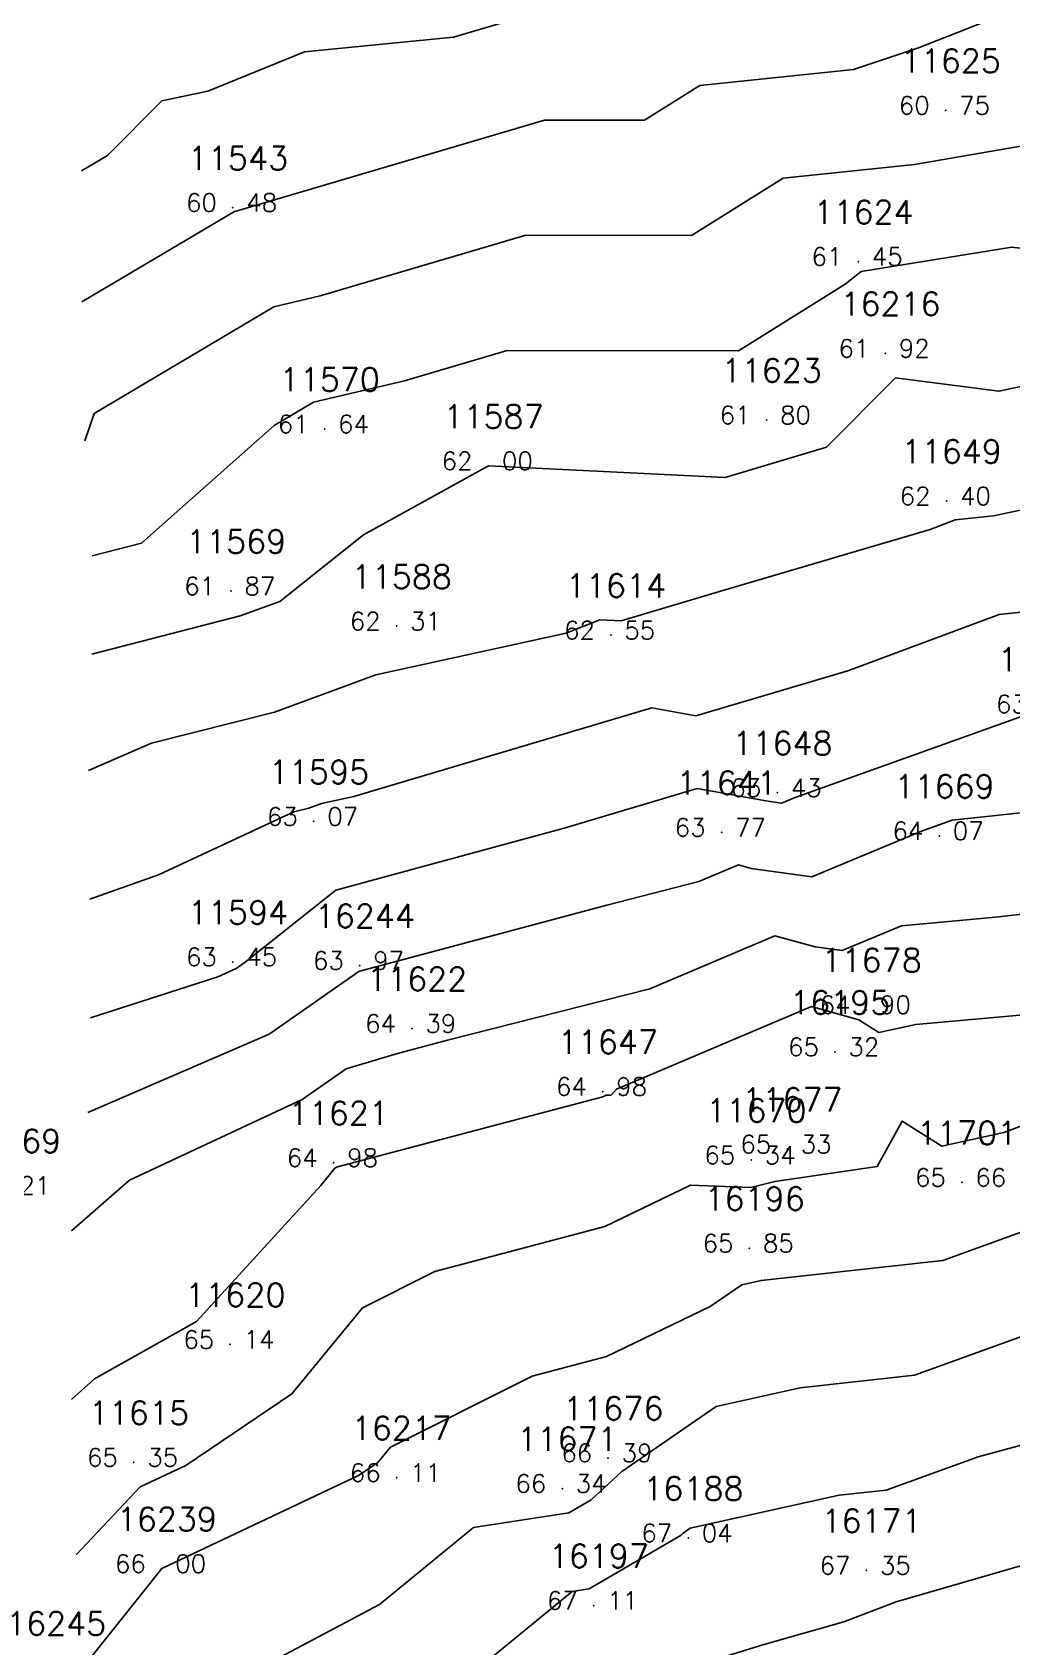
# Model space of a CAD drawing. Header units: millimetres. Extents: x 1412565 to 1412813, y 4931476 to 4931699.
# Drawn here: x 1412588.35 to 1412599.23, y 4931579.01 to 4931596.95 of the extents above; entities that cross this region are included whole.
import ezdxf
from ezdxf.enums import TextEntityAlignment as Align

# ---------------------------------------------------------------- set-up
doc = ezdxf.new("R2010")
doc.units = ezdxf.units.MM
for name, color, linetype in [('CIVIL', 50, 'Continuous'), ('CIVIL-DRAW', 80, 'Continuous'), ('CIVIL-NONAME', 130, 'Continuous'), ('CIVIL-TEXT', 240, 'Continuous'), ('CIVIL-Z', 50, 'Continuous'), ('Tcontours0', 7, 'Continuous'), ('Tcontours1', 7, 'Continuous'), ('Tcontours2', 7, 'Continuous')]:
    doc.layers.add(name, color=color, linetype=linetype)
doc.styles.add('CIVILCADMAIN', font='TXT.SHX')
doc.styles.get("Standard").update_dxf_attribs({"font": 'arial.ttf'})

# ---------------------------------------------------------------- blocks, each defined once
blk = doc.blocks.new('CIVIL-ZZ')
at = {"layer": 'CIVIL-DRAW'}
blk.add_point((0, 0), dxfattribs=at)
at = {"layer": 'CIVIL-NONAME'}
blk.add_attdef('NAME', text='', height=1.8, dxfattribs=at).set_placement((0, 2.1), align=Align.CENTER)
at = {"layer": 'CIVIL-TEXT', "flags": 8}
blk.add_attdef('TEXT', text='', height=2, dxfattribs=at).set_placement((0.2, -3.3), align=Align.CENTER)
at = {"layer": 'CIVIL-Z'}
blk.add_attdef('Z1', text='', height=1.6, dxfattribs=at).set_placement((-0.75, -0.225), align=Align.RIGHT)
blk.add_attdef('Z2', (0.75, -0.225), '', height=1.6, dxfattribs=at)

msp = doc.modelspace()

# ---------------------------------------------------------------- linework, layer by layer
at = {"layer": 'Tcontours0'}
for points, elevation in [([(1412588.9, 4931595.408), (1412589.186, 4931595.58), (1412589.791, 4931596.186), (1412590.304, 4931596.295), (1412591.378, 4931596.731), (1412593.032, 4931596.894), (1412594.252, 4931597.254)], 60), ([(1412588.786, 4931581.759), (1412589.044, 4931581.987), (1412590.175, 4931582.627), (1412591.556, 4931584.138), (1412591.712, 4931584.328), (1412591.743, 4931584.343), (1412594.691, 4931585.122), (1412594.727, 4931585.14), (1412594.782, 4931585.138), (1412594.842, 4931585.206), (1412597.01, 4931586.124), (1412597.537, 4931585.978), (1412597.759, 4931585.837), (1412598.169, 4931585.926), (1412599.78, 4931586.07), (1412600.831, 4931586.148), (1412602.437, 4931586.286), (1412603.042, 4931586.31), (1412604.766, 4931586.518), (1412605.953, 4931586.814), (1412607.199, 4931587.478), (1412608.083, 4931587.773), (1412610.495, 4931587.915)], 65)]:
    msp.add_lwpolyline(points, dxfattribs=dict(at, elevation=elevation))
at = {"layer": 'Tcontours1'}
for points, elevation in [([(1412588.935, 4931592.41), (1412589.04, 4931592.713), (1412591.037, 4931593.897), (1412591.552, 4931594.018), (1412593.836, 4931594.692), (1412595.675, 4931594.69), (1412596.696, 4931595.326), (1412598.154, 4931595.48), (1412599.506, 4931595.711), (1412600.226, 4931596.017), (1412600.671, 4931596.009), (1412602.57, 4931596.413), (1412603.348, 4931596.768), (1412603.657, 4931597.175), (1412603.777, 4931597.238), (1412606.018, 4931597.561), (1412606.455, 4931597.544), (1412606.755, 4931597.661), (1412607.559, 4931598.209), (1412608.568, 4931598.465), (1412610.119, 4931598.223)], 61), ([(1412589.014, 4931590.04), (1412590.66, 4931590.463), (1412591.104, 4931590.625), (1412592.03, 4931591.363), (1412593.42, 4931592.13), (1412596.049, 4931592.003), (1412597.177, 4931592.34), (1412597.943, 4931593.107), (1412599.092, 4931592.96), (1412600.412, 4931593.238), (1412601.753, 4931593.548), (1412602.687, 4931593.939), (1412604.254, 4931594.17), (1412604.507, 4931594.258), (1412604.914, 4931594.342), (1412607.4, 4931595.06), (1412609.126, 4931595.194), (1412610.138, 4931594.971)], 62), ([(1412588.991, 4931587.319), (1412589.754, 4931587.586), (1412591.258, 4931588.287), (1412591.426, 4931588.329), (1412591.565, 4931588.38), (1412591.924, 4931588.459), (1412595.234, 4931589.442), (1412595.726, 4931589.355), (1412597.415, 4931589.853), (1412599.094, 4931590.48), (1412600.263, 4931590.606), (1412600.861, 4931590.748), (1412602.723, 4931591.493), (1412602.925, 4931591.577), (1412602.969, 4931591.584), (1412605.262, 4931591.606), (1412605.558, 4931591.74), (1412607.042, 4931592.288), (1412608.298, 4931592.206), (1412610.394, 4931592.537)], 63), ([(1412588.968, 4931584.947), (1412590.983, 4931585.818), (1412591.981, 4931586.515), (1412592.031, 4931586.53), (1412594.734, 4931587.251), (1412595.759, 4931587.513), (1412596.197, 4931587.698), (1412596.338, 4931587.659), (1412597.014, 4931587.566), (1412598.233, 4931588.072), (1412598.571, 4931588.193), (1412599.647, 4931588.31), (1412601.341, 4931588.281), (1412602.235, 4931588.356), (1412603.999, 4931589.16), (1412604.407, 4931589.294), (1412606.572, 4931589.449), (1412608.445, 4931590), (1412609.552, 4931589.868), (1412609.938, 4931589.821), (1412610.656, 4931589.766)], 64), ([(1412588.813, 4931578.656), (1412589.79, 4931579.88), (1412591.977, 4931580.915), (1412592.19, 4931581.058), (1412592.332, 4931581.231), (1412593.906, 4931582.017), (1412594.733, 4931582.236), (1412595.884, 4931582.793), (1412596.234, 4931583.034), (1412596.45, 4931583.082), (1412598.467, 4931583.303), (1412599.626, 4931583.721), (1412600.433, 4931584.024), (1412601.335, 4931584.101), (1412602.917, 4931584.164), (1412606.113, 4931584.55), (1412606.615, 4931584.595), (1412607.078, 4931584.555), (1412607.888, 4931584.751), (1412609.656, 4931585.301), (1412610.861, 4931585.366)], 66), ([(1412591.968, 4931577.673), (1412594.349, 4931579.626), (1412594.54, 4931579.656), (1412595.56, 4931580.251), (1412595.585, 4931580.275), (1412595.663, 4931580.328), (1412597.317, 4931580.695), (1412597.84, 4931580.753), (1412598.862, 4931581.122), (1412601.087, 4931581.727), (1412602.491, 4931581.911), (1412602.998, 4931581.96), (1412603.702, 4931582.082), (1412605.239, 4931582.219), (1412606.31, 4931582.126), (1412607.494, 4931582.041), (1412607.92, 4931581.935), (1412609.317, 4931582.084), (1412611.41, 4931582.52)], 67)]:
    msp.add_lwpolyline(points, dxfattribs=dict(at, elevation=elevation))
at = {"layer": 'Tcontours2'}
for points, elevation in [([(1412588.903, 4931593.953), (1412590.598, 4931594.958), (1412590.617, 4931594.962), (1412594.044, 4931595.973), (1412595.153, 4931595.972), (1412595.769, 4931596.356), (1412597.475, 4931596.535), (1412598.198, 4931596.773), (1412598.963, 4931597.074), (1412600.109, 4931597.561), (1412601.725, 4931597.531), (1412602.581, 4931597.713), (1412602.932, 4931597.874), (1412603.071, 4931598.057), (1412603.661, 4931598.365), (1412604.749, 4931598.866), (1412604.995, 4931598.856), (1412605.314, 4931598.981), (1412606.523, 4931599.112), (1412607.016, 4931599.333), (1412607.71, 4931599.566), (1412608.62, 4931599.798), (1412611.581, 4931599.336)], 60.5), ([(1412589.018, 4931591.132), (1412589.567, 4931591.271), (1412591.04, 4931592.578), (1412591.477, 4931592.837), (1412592.486, 4931593.074), (1412593.628, 4931593.411), (1412596.197, 4931593.409), (1412597.384, 4931594.149), (1412597.562, 4931594.291), (1412599.234, 4931594.559), (1412599.819, 4931594.485), (1412600.324, 4931594.591), (1412602.514, 4931595.097), (1412602.567, 4931595.119), (1412602.656, 4931595.132), (1412603.879, 4931595.558), (1412605.853, 4931595.965), (1412607.002, 4931596.297), (1412608.317, 4931597.037), (1412608.424, 4931597.11), (1412608.515, 4931597.133), (1412608.656, 4931597.111), (1412610.951, 4931596.475)], 61.5), ([(1412588.978, 4931588.747), (1412589.675, 4931589.049), (1412591.043, 4931589.396), (1412592.17, 4931589.808), (1412594.284, 4931590.271), (1412594.656, 4931590.421), (1412594.895, 4931590.409), (1412596.023, 4931590.747), (1412598.327, 4931591.425), (1412598.607, 4931591.53), (1412599.033, 4931591.576), (1412600.499, 4931591.885), (1412600.992, 4931591.999), (1412602.806, 4931592.758), (1412603.947, 4931592.926), (1412604.922, 4931592.936), (1412605.936, 4931593.394), (1412606.843, 4931593.667), (1412608.123, 4931593.541), (1412609.205, 4931593.47), (1412609.782, 4931593.561), (1412610.393, 4931593.709)], 62.5), ([(1412589, 4931585.999), (1412590.414, 4931586.453), (1412590.617, 4931586.547), (1412590.716, 4931586.616), (1412591.724, 4931587.416), (1412594.263, 4931588.106), (1412595.738, 4931588.545), (1412596.502, 4931588.409), (1412596.677, 4931588.385), (1412596.827, 4931588.448), (1412599.58, 4931589.43), (1412601.603, 4931589.909), (1412602.113, 4931590.112), (1412603.639, 4931590.455), (1412604.75, 4931590.456), (1412606.865, 4931590.862), (1412607.406, 4931590.901), (1412607.744, 4931591), (1412608.135, 4931590.954), (1412610.493, 4931591.293)], 63.5), ([(1412588.788, 4931583.632), (1412589.431, 4931584.197), (1412591.349, 4931585.09), (1412591.838, 4931585.431), (1412592.408, 4931585.602), (1412592.965, 4931585.749), (1412595.214, 4931586.322), (1412596.603, 4931586.911), (1412597.05, 4931586.787), (1412597.351, 4931586.746), (1412598.01, 4931587.02), (1412599.054, 4931587.118), (1412599.713, 4931587.19)], 64.5), ([(1412588.838, 4931580.033), (1412589.552, 4931580.788), (1412590.056, 4931581.026), (1412591.237, 4931581.821), (1412592.022, 4931582.779), (1412592.825, 4931583.18), (1412594.712, 4931583.679), (1412595.664, 4931584.14), (1412596.334, 4931584.113), (1412596.603, 4931584.18), (1412597.739, 4931584.349), (1412598.016, 4931584.852), (1412598.457, 4931584.574), (1412599.147, 4931584.724), (1412599.959, 4931585.028), (1412601.886, 4931585.193), (1412602.979, 4931585.237), (1412606.094, 4931585.613), (1412606.539, 4931585.724), (1412607.347, 4931586.155), (1412608.611, 4931586.547), (1412610.804, 4931586.666)], 65.5), ([(1412590.429, 4931578.539), (1412592.211, 4931579.48), (1412593.254, 4931580.336), (1412594.313, 4931580.5), (1412594.56, 4931580.644), (1412594.901, 4931580.959), (1412595.949, 4931581.681), (1412596.883, 4931581.889), (1412598.153, 4931582.028), (1412600.637, 4931582.924), (1412600.875, 4931582.989), (1412601.137, 4931583.023), (1412602.854, 4931583.091), (1412604.17, 4931583.25), (1412605.927, 4931583.407), (1412607.547, 4931583.266), (1412610.381, 4931583.955)], 66.5), ([(1412595.104, 4931578.613), (1412596.47, 4931579.035), (1412597.37, 4931579.289), (1412597.95, 4931579.512), (1412600.395, 4931580.22), (1412601.299, 4931580.466), (1412601.426, 4931580.483), (1412603.623, 4931580.694), (1412604.437, 4931580.834), (1412605.271, 4931581.003), (1412606.83, 4931580.892), (1412608.18, 4931580.555), (1412610.857, 4931580.84)], 67.5)]:
    msp.add_lwpolyline(points, dxfattribs=dict(at, elevation=elevation))

# ---------------------------------------------------------------- block references
at = {"layer": 'CIVIL'}
ref = msp.add_blockref('CIVIL-ZZ', (1412598.5, 4931596.08, 60.75), dxfattribs=dict(at, xscale=0.2, yscale=0.2))
ref.add_attrib('Z2', '75', (1412598.65, 4931596.035), dxfattribs={"layer": 'CIVIL-Z', "height": 0.2, "style": 'CIVILCADMAIN'})
ref.add_attrib('Z1', '60', (1412597.98, 4931596.035), dxfattribs={"layer": 'CIVIL-Z', "height": 0.2, "style": 'CIVILCADMAIN'})
ref.add_attrib('NAME', '11625', (1412598, 4931596.5), dxfattribs={"layer": 'CIVIL-NONAME', "height": 0.26, "style": 'CIVILCADMAIN'})
ref = msp.add_blockref('CIVIL-ZZ', (1412590.58, 4931595, 60.48), dxfattribs=dict(at, xscale=0.2, yscale=0.2))
ref.add_attrib('Z2', '48', (1412590.73, 4931594.955), dxfattribs={"layer": 'CIVIL-Z', "height": 0.2, "style": 'CIVILCADMAIN'})
ref.add_attrib('Z1', '60', (1412590.06, 4931594.955), dxfattribs={"layer": 'CIVIL-Z', "height": 0.2, "style": 'CIVILCADMAIN'})
ref.add_attrib('NAME', '11543', (1412590.08, 4931595.42), dxfattribs={"layer": 'CIVIL-NONAME', "height": 0.26, "style": 'CIVILCADMAIN'})
ref = msp.add_blockref('CIVIL-ZZ', (1412597.53, 4931594.4, 61.45), dxfattribs=dict(at, xscale=0.2, yscale=0.2))
ref.add_attrib('Z2', '45', (1412597.68, 4931594.355), dxfattribs={"layer": 'CIVIL-Z', "height": 0.2, "style": 'CIVILCADMAIN'})
ref.add_attrib('Z1', '61', (1412597.01, 4931594.355), dxfattribs={"layer": 'CIVIL-Z', "height": 0.2, "style": 'CIVILCADMAIN'})
ref.add_attrib('NAME', '11624', (1412597.03, 4931594.82), dxfattribs={"layer": 'CIVIL-NONAME', "height": 0.26, "style": 'CIVILCADMAIN'})
ref = msp.add_blockref('CIVIL-ZZ', (1412597.83, 4931593.38, 61.92), dxfattribs=dict(at, xscale=0.2, yscale=0.2))
ref.add_attrib('Z2', '92', (1412597.98, 4931593.335), dxfattribs={"layer": 'CIVIL-Z', "height": 0.2, "style": 'CIVILCADMAIN'})
ref.add_attrib('Z1', '61', (1412597.31, 4931593.335), dxfattribs={"layer": 'CIVIL-Z', "height": 0.2, "style": 'CIVILCADMAIN'})
ref.add_attrib('NAME', '16216', (1412597.33, 4931593.8), dxfattribs={"layer": 'CIVIL-NONAME', "height": 0.26, "style": 'CIVILCADMAIN'})
ref = msp.add_blockref('CIVIL-ZZ', (1412596.51, 4931592.64, 61.8), dxfattribs=dict(at, xscale=0.2, yscale=0.2))
ref.add_attrib('Z2', '80', (1412596.66, 4931592.595), dxfattribs={"layer": 'CIVIL-Z', "height": 0.2, "style": 'CIVILCADMAIN'})
ref.add_attrib('Z1', '61', (1412595.99, 4931592.595), dxfattribs={"layer": 'CIVIL-Z', "height": 0.2, "style": 'CIVILCADMAIN'})
ref.add_attrib('NAME', '11623', (1412596.01, 4931593.06), dxfattribs={"layer": 'CIVIL-NONAME', "height": 0.26, "style": 'CIVILCADMAIN'})
ref = msp.add_blockref('CIVIL-ZZ', (1412591.6, 4931592.54, 61.64), dxfattribs=dict(at, xscale=0.2, yscale=0.2))
ref.add_attrib('Z2', '64', (1412591.75, 4931592.495), dxfattribs={"layer": 'CIVIL-Z', "height": 0.2, "style": 'CIVILCADMAIN'})
ref.add_attrib('Z1', '61', (1412591.08, 4931592.495), dxfattribs={"layer": 'CIVIL-Z', "height": 0.2, "style": 'CIVILCADMAIN'})
ref.add_attrib('NAME', '11570', (1412591.1, 4931592.96), dxfattribs={"layer": 'CIVIL-NONAME', "height": 0.26, "style": 'CIVILCADMAIN'})
ref = msp.add_blockref('CIVIL-ZZ', (1412593.42, 4931592.13, 62), dxfattribs=dict(at, xscale=0.2, yscale=0.2))
ref.add_attrib('Z2', '00', (1412593.57, 4931592.085), dxfattribs={"layer": 'CIVIL-Z', "height": 0.2, "style": 'CIVILCADMAIN'})
ref.add_attrib('Z1', '62', (1412592.9, 4931592.085), dxfattribs={"layer": 'CIVIL-Z', "height": 0.2, "style": 'CIVILCADMAIN'})
ref.add_attrib('NAME', '11587', (1412592.92, 4931592.55), dxfattribs={"layer": 'CIVIL-NONAME', "height": 0.26, "style": 'CIVILCADMAIN'})
ref = msp.add_blockref('CIVIL-ZZ', (1412598.51, 4931591.74, 62.4), dxfattribs=dict(at, xscale=0.2, yscale=0.2))
ref.add_attrib('Z2', '40', (1412598.66, 4931591.695), dxfattribs={"layer": 'CIVIL-Z', "height": 0.2, "style": 'CIVILCADMAIN'})
ref.add_attrib('Z1', '62', (1412597.99, 4931591.695), dxfattribs={"layer": 'CIVIL-Z', "height": 0.2, "style": 'CIVILCADMAIN'})
ref.add_attrib('NAME', '11649', (1412598.01, 4931592.16), dxfattribs={"layer": 'CIVIL-NONAME', "height": 0.26, "style": 'CIVILCADMAIN'})
ref = msp.add_blockref('CIVIL-ZZ', (1412590.56, 4931590.74, 61.87), dxfattribs=dict(at, xscale=0.2, yscale=0.2))
ref.add_attrib('Z2', '87', (1412590.71, 4931590.695), dxfattribs={"layer": 'CIVIL-Z', "height": 0.2, "style": 'CIVILCADMAIN'})
ref.add_attrib('Z1', '61', (1412590.04, 4931590.695), dxfattribs={"layer": 'CIVIL-Z', "height": 0.2, "style": 'CIVILCADMAIN'})
ref.add_attrib('NAME', '11569', (1412590.06, 4931591.16), dxfattribs={"layer": 'CIVIL-NONAME', "height": 0.26, "style": 'CIVILCADMAIN'})
ref = msp.add_blockref('CIVIL-ZZ', (1412592.4, 4931590.35, 62.31), dxfattribs=dict(at, xscale=0.2, yscale=0.2))
ref.add_attrib('Z2', '31', (1412592.55, 4931590.305), dxfattribs={"layer": 'CIVIL-Z', "height": 0.2, "style": 'CIVILCADMAIN'})
ref.add_attrib('Z1', '62', (1412591.88, 4931590.305), dxfattribs={"layer": 'CIVIL-Z', "height": 0.2, "style": 'CIVILCADMAIN'})
ref.add_attrib('NAME', '11588', (1412591.9, 4931590.77), dxfattribs={"layer": 'CIVIL-NONAME', "height": 0.26, "style": 'CIVILCADMAIN'})
ref = msp.add_blockref('CIVIL-ZZ', (1412594.78, 4931590.25, 62.55), dxfattribs=dict(at, xscale=0.2, yscale=0.2))
ref.add_attrib('Z2', '55', (1412594.93, 4931590.205), dxfattribs={"layer": 'CIVIL-Z', "height": 0.2, "style": 'CIVILCADMAIN'})
ref.add_attrib('Z1', '62', (1412594.26, 4931590.205), dxfattribs={"layer": 'CIVIL-Z', "height": 0.2, "style": 'CIVILCADMAIN'})
ref.add_attrib('NAME', '11614', (1412594.28, 4931590.67), dxfattribs={"layer": 'CIVIL-NONAME', "height": 0.26, "style": 'CIVILCADMAIN'})
ref = msp.add_blockref('CIVIL-ZZ', (1412599.58, 4931589.43, 63.5), dxfattribs=dict(at, xscale=0.2, yscale=0.2))
ref.add_attrib('Z2', '50', (1412599.73, 4931589.385), dxfattribs={"layer": 'CIVIL-Z', "height": 0.2, "style": 'CIVILCADMAIN'})
ref.add_attrib('Z1', '63', (1412599.06, 4931589.385), dxfattribs={"layer": 'CIVIL-Z', "height": 0.2, "style": 'CIVILCADMAIN'})
ref.add_attrib('NAME', '11679', (1412599.08, 4931589.85), dxfattribs={"layer": 'CIVIL-NONAME', "height": 0.26, "style": 'CIVILCADMAIN'})
ref = msp.add_blockref('CIVIL-ZZ', (1412596.63, 4931588.5, 63.43), dxfattribs=dict(at, xscale=0.2, yscale=0.2))
ref.add_attrib('Z2', '43', (1412596.78, 4931588.455), dxfattribs={"layer": 'CIVIL-Z', "height": 0.2, "style": 'CIVILCADMAIN'})
ref.add_attrib('Z1', '63', (1412596.11, 4931588.455), dxfattribs={"layer": 'CIVIL-Z', "height": 0.2, "style": 'CIVILCADMAIN'})
ref.add_attrib('NAME', '11648', (1412596.13, 4931588.92), dxfattribs={"layer": 'CIVIL-NONAME', "height": 0.26, "style": 'CIVILCADMAIN'})
ref = msp.add_blockref('CIVIL-ZZ', (1412591.48, 4931588.18, 63.07), dxfattribs=dict(at, xscale=0.2, yscale=0.2))
ref.add_attrib('Z2', '07', (1412591.63, 4931588.135), dxfattribs={"layer": 'CIVIL-Z', "height": 0.2, "style": 'CIVILCADMAIN'})
ref.add_attrib('Z1', '63', (1412590.96, 4931588.135), dxfattribs={"layer": 'CIVIL-Z', "height": 0.2, "style": 'CIVILCADMAIN'})
ref.add_attrib('NAME', '11595', (1412590.98, 4931588.6), dxfattribs={"layer": 'CIVIL-NONAME', "height": 0.26, "style": 'CIVILCADMAIN'})
ref = msp.add_blockref('CIVIL-ZZ', (1412596.01, 4931588.06, 63.77), dxfattribs=dict(at, xscale=0.2, yscale=0.2))
ref.add_attrib('Z2', '77', (1412596.16, 4931588.015), dxfattribs={"layer": 'CIVIL-Z', "height": 0.2, "style": 'CIVILCADMAIN'})
ref.add_attrib('Z1', '63', (1412595.49, 4931588.015), dxfattribs={"layer": 'CIVIL-Z', "height": 0.2, "style": 'CIVILCADMAIN'})
ref.add_attrib('NAME', '11641', (1412595.51, 4931588.48), dxfattribs={"layer": 'CIVIL-NONAME', "height": 0.26, "style": 'CIVILCADMAIN'})
ref = msp.add_blockref('CIVIL-ZZ', (1412598.43, 4931588.02, 64.07), dxfattribs=dict(at, xscale=0.2, yscale=0.2))
ref.add_attrib('Z2', '07', (1412598.58, 4931587.975), dxfattribs={"layer": 'CIVIL-Z', "height": 0.2, "style": 'CIVILCADMAIN'})
ref.add_attrib('Z1', '64', (1412597.91, 4931587.975), dxfattribs={"layer": 'CIVIL-Z', "height": 0.2, "style": 'CIVILCADMAIN'})
ref.add_attrib('NAME', '11669', (1412597.93, 4931588.44), dxfattribs={"layer": 'CIVIL-NONAME', "height": 0.26, "style": 'CIVILCADMAIN'})
ref = msp.add_blockref('CIVIL-ZZ', (1412590.58, 4931586.62, 63.45), dxfattribs=dict(at, xscale=0.2, yscale=0.2))
ref.add_attrib('Z2', '45', (1412590.73, 4931586.575), dxfattribs={"layer": 'CIVIL-Z', "height": 0.2, "style": 'CIVILCADMAIN'})
ref.add_attrib('Z1', '63', (1412590.06, 4931586.575), dxfattribs={"layer": 'CIVIL-Z', "height": 0.2, "style": 'CIVILCADMAIN'})
ref.add_attrib('NAME', '11594', (1412590.08, 4931587.04), dxfattribs={"layer": 'CIVIL-NONAME', "height": 0.26, "style": 'CIVILCADMAIN'})
ref = msp.add_blockref('CIVIL-ZZ', (1412591.99, 4931586.58, 63.97), dxfattribs=dict(at, xscale=0.2, yscale=0.2))
ref.add_attrib('Z2', '97', (1412592.14, 4931586.535), dxfattribs={"layer": 'CIVIL-Z', "height": 0.2, "style": 'CIVILCADMAIN'})
ref.add_attrib('Z1', '63', (1412591.47, 4931586.535), dxfattribs={"layer": 'CIVIL-Z', "height": 0.2, "style": 'CIVILCADMAIN'})
ref.add_attrib('NAME', '16244', (1412591.49, 4931587), dxfattribs={"layer": 'CIVIL-NONAME', "height": 0.26, "style": 'CIVILCADMAIN'})
ref = msp.add_blockref('CIVIL-ZZ', (1412597.62, 4931586.09, 64.9), dxfattribs=dict(at, xscale=0.2, yscale=0.2))
ref.add_attrib('Z2', '90', (1412597.77, 4931586.045), dxfattribs={"layer": 'CIVIL-Z', "height": 0.2, "style": 'CIVILCADMAIN'})
ref.add_attrib('Z1', '64', (1412597.1, 4931586.045), dxfattribs={"layer": 'CIVIL-Z', "height": 0.2, "style": 'CIVILCADMAIN'})
ref.add_attrib('NAME', '11678', (1412597.12, 4931586.51), dxfattribs={"layer": 'CIVIL-NONAME', "height": 0.26, "style": 'CIVILCADMAIN'})
ref = msp.add_blockref('CIVIL-ZZ', (1412592.57, 4931585.88, 64.39), dxfattribs=dict(at, xscale=0.2, yscale=0.2))
ref.add_attrib('Z2', '39', (1412592.72, 4931585.835), dxfattribs={"layer": 'CIVIL-Z', "height": 0.2, "style": 'CIVILCADMAIN'})
ref.add_attrib('Z1', '64', (1412592.05, 4931585.835), dxfattribs={"layer": 'CIVIL-Z', "height": 0.2, "style": 'CIVILCADMAIN'})
ref.add_attrib('NAME', '11622', (1412592.07, 4931586.3), dxfattribs={"layer": 'CIVIL-NONAME', "height": 0.26, "style": 'CIVILCADMAIN'})
ref = msp.add_blockref('CIVIL-ZZ', (1412597.27, 4931585.62, 65.32), dxfattribs=dict(at, xscale=0.2, yscale=0.2))
ref.add_attrib('Z2', '32', (1412597.42, 4931585.575), dxfattribs={"layer": 'CIVIL-Z', "height": 0.2, "style": 'CIVILCADMAIN'})
ref.add_attrib('Z1', '65', (1412596.75, 4931585.575), dxfattribs={"layer": 'CIVIL-Z', "height": 0.2, "style": 'CIVILCADMAIN'})
ref.add_attrib('NAME', '16195', (1412596.77, 4931586.04), dxfattribs={"layer": 'CIVIL-NONAME', "height": 0.26, "style": 'CIVILCADMAIN'})
ref = msp.add_blockref('CIVIL-ZZ', (1412594.69, 4931585.18, 64.98), dxfattribs=dict(at, xscale=0.2, yscale=0.2))
ref.add_attrib('Z2', '98', (1412594.84, 4931585.135), dxfattribs={"layer": 'CIVIL-Z', "height": 0.2, "style": 'CIVILCADMAIN'})
ref.add_attrib('Z1', '64', (1412594.17, 4931585.135), dxfattribs={"layer": 'CIVIL-Z', "height": 0.2, "style": 'CIVILCADMAIN'})
ref.add_attrib('NAME', '11647', (1412594.19, 4931585.6), dxfattribs={"layer": 'CIVIL-NONAME', "height": 0.26, "style": 'CIVILCADMAIN'})
ref = msp.add_blockref('CIVIL-ZZ', (1412596.74, 4931584.54, 65.33), dxfattribs=dict(at, xscale=0.2, yscale=0.2))
ref.add_attrib('Z2', '33', (1412596.89, 4931584.495), dxfattribs={"layer": 'CIVIL-Z', "height": 0.2, "style": 'CIVILCADMAIN'})
ref.add_attrib('Z1', '65', (1412596.22, 4931584.495), dxfattribs={"layer": 'CIVIL-Z', "height": 0.2, "style": 'CIVILCADMAIN'})
ref.add_attrib('NAME', '11677', (1412596.24, 4931584.96), dxfattribs={"layer": 'CIVIL-NONAME', "height": 0.26, "style": 'CIVILCADMAIN'})
ref = msp.add_blockref('CIVIL-ZZ', (1412591.7, 4931584.39, 64.98), dxfattribs=dict(at, xscale=0.2, yscale=0.2))
ref.add_attrib('Z2', '98', (1412591.85, 4931584.345), dxfattribs={"layer": 'CIVIL-Z', "height": 0.2, "style": 'CIVILCADMAIN'})
ref.add_attrib('Z1', '64', (1412591.18, 4931584.345), dxfattribs={"layer": 'CIVIL-Z', "height": 0.2, "style": 'CIVILCADMAIN'})
ref.add_attrib('NAME', '11621', (1412591.2, 4931584.81), dxfattribs={"layer": 'CIVIL-NONAME', "height": 0.26, "style": 'CIVILCADMAIN'})
ref = msp.add_blockref('CIVIL-ZZ', (1412596.34, 4931584.42, 65.34), dxfattribs=dict(at, xscale=0.2, yscale=0.2))
ref.add_attrib('Z2', '34', (1412596.49, 4931584.375), dxfattribs={"layer": 'CIVIL-Z', "height": 0.2, "style": 'CIVILCADMAIN'})
ref.add_attrib('Z1', '65', (1412595.82, 4931584.375), dxfattribs={"layer": 'CIVIL-Z', "height": 0.2, "style": 'CIVILCADMAIN'})
ref.add_attrib('NAME', '11670', (1412595.84, 4931584.84), dxfattribs={"layer": 'CIVIL-NONAME', "height": 0.26, "style": 'CIVILCADMAIN'})
ref = msp.add_blockref('CIVIL-ZZ', (1412598.68, 4931584.17, 65.66), dxfattribs=dict(at, xscale=0.2, yscale=0.2))
ref.add_attrib('Z2', '66', (1412598.83, 4931584.125), dxfattribs={"layer": 'CIVIL-Z', "height": 0.2, "style": 'CIVILCADMAIN'})
ref.add_attrib('Z1', '65', (1412598.16, 4931584.125), dxfattribs={"layer": 'CIVIL-Z', "height": 0.2, "style": 'CIVILCADMAIN'})
ref.add_attrib('NAME', '11701', (1412598.18, 4931584.59), dxfattribs={"layer": 'CIVIL-NONAME', "height": 0.26, "style": 'CIVILCADMAIN'})
ref = msp.add_blockref('CIVIL-ZZ', (1412588.06, 4931584.08, 64.21), dxfattribs=dict(at, xscale=0.2, yscale=0.2))
ref.add_attrib('Z2', '21', (1412588.21, 4931584.035), dxfattribs={"layer": 'CIVIL-Z', "height": 0.2, "style": 'CIVILCADMAIN'})
ref.add_attrib('Z1', '64', (1412587.54, 4931584.035), dxfattribs={"layer": 'CIVIL-Z', "height": 0.2, "style": 'CIVILCADMAIN'})
ref.add_attrib('NAME', '16269', (1412587.56, 4931584.5), dxfattribs={"layer": 'CIVIL-NONAME', "height": 0.26, "style": 'CIVILCADMAIN'})
ref = msp.add_blockref('CIVIL-ZZ', (1412596.32, 4931583.44, 65.85), dxfattribs=dict(at, xscale=0.2, yscale=0.2))
ref.add_attrib('Z2', '85', (1412596.47, 4931583.395), dxfattribs={"layer": 'CIVIL-Z', "height": 0.2, "style": 'CIVILCADMAIN'})
ref.add_attrib('Z1', '65', (1412595.8, 4931583.395), dxfattribs={"layer": 'CIVIL-Z', "height": 0.2, "style": 'CIVILCADMAIN'})
ref.add_attrib('NAME', '16196', (1412595.82, 4931583.86), dxfattribs={"layer": 'CIVIL-NONAME', "height": 0.26, "style": 'CIVILCADMAIN'})
ref = msp.add_blockref('CIVIL-ZZ', (1412590.55, 4931582.37, 65.14), dxfattribs=dict(at, xscale=0.2, yscale=0.2))
ref.add_attrib('Z2', '14', (1412590.7, 4931582.325), dxfattribs={"layer": 'CIVIL-Z', "height": 0.2, "style": 'CIVILCADMAIN'})
ref.add_attrib('Z1', '65', (1412590.03, 4931582.325), dxfattribs={"layer": 'CIVIL-Z', "height": 0.2, "style": 'CIVILCADMAIN'})
ref.add_attrib('NAME', '11620', (1412590.05, 4931582.79), dxfattribs={"layer": 'CIVIL-NONAME', "height": 0.26, "style": 'CIVILCADMAIN'})
ref = msp.add_blockref('CIVIL-ZZ', (1412594.75, 4931581.11, 66.39), dxfattribs=dict(at, xscale=0.2, yscale=0.2))
ref.add_attrib('Z2', '39', (1412594.9, 4931581.065), dxfattribs={"layer": 'CIVIL-Z', "height": 0.2, "style": 'CIVILCADMAIN'})
ref.add_attrib('Z1', '66', (1412594.23, 4931581.065), dxfattribs={"layer": 'CIVIL-Z', "height": 0.2, "style": 'CIVILCADMAIN'})
ref.add_attrib('NAME', '11676', (1412594.25, 4931581.53), dxfattribs={"layer": 'CIVIL-NONAME', "height": 0.26, "style": 'CIVILCADMAIN'})
ref = msp.add_blockref('CIVIL-ZZ', (1412589.48, 4931581.06, 65.35), dxfattribs=dict(at, xscale=0.2, yscale=0.2))
ref.add_attrib('Z2', '35', (1412589.63, 4931581.015), dxfattribs={"layer": 'CIVIL-Z', "height": 0.2, "style": 'CIVILCADMAIN'})
ref.add_attrib('Z1', '65', (1412588.96, 4931581.015), dxfattribs={"layer": 'CIVIL-Z', "height": 0.2, "style": 'CIVILCADMAIN'})
ref.add_attrib('NAME', '11615', (1412588.98, 4931581.48), dxfattribs={"layer": 'CIVIL-NONAME', "height": 0.26, "style": 'CIVILCADMAIN'})
ref = msp.add_blockref('CIVIL-ZZ', (1412592.4, 4931580.89, 66.11), dxfattribs=dict(at, xscale=0.2, yscale=0.2))
ref.add_attrib('Z2', '11', (1412592.55, 4931580.845), dxfattribs={"layer": 'CIVIL-Z', "height": 0.2, "style": 'CIVILCADMAIN'})
ref.add_attrib('Z1', '66', (1412591.88, 4931580.845), dxfattribs={"layer": 'CIVIL-Z', "height": 0.2, "style": 'CIVILCADMAIN'})
ref.add_attrib('NAME', '16217', (1412591.9, 4931581.31), dxfattribs={"layer": 'CIVIL-NONAME', "height": 0.26, "style": 'CIVILCADMAIN'})
ref = msp.add_blockref('CIVIL-ZZ', (1412594.24, 4931580.77, 66.34), dxfattribs=dict(at, xscale=0.2, yscale=0.2))
ref.add_attrib('Z2', '34', (1412594.39, 4931580.725), dxfattribs={"layer": 'CIVIL-Z', "height": 0.2, "style": 'CIVILCADMAIN'})
ref.add_attrib('Z1', '66', (1412593.72, 4931580.725), dxfattribs={"layer": 'CIVIL-Z', "height": 0.2, "style": 'CIVILCADMAIN'})
ref.add_attrib('NAME', '11671', (1412593.74, 4931581.19), dxfattribs={"layer": 'CIVIL-NONAME', "height": 0.26, "style": 'CIVILCADMAIN'})
ref = msp.add_blockref('CIVIL-ZZ', (1412595.64, 4931580.22, 67.04), dxfattribs=dict(at, xscale=0.2, yscale=0.2))
ref.add_attrib('Z2', '04', (1412595.79, 4931580.175), dxfattribs={"layer": 'CIVIL-Z', "height": 0.2, "style": 'CIVILCADMAIN'})
ref.add_attrib('Z1', '67', (1412595.12, 4931580.175), dxfattribs={"layer": 'CIVIL-Z', "height": 0.2, "style": 'CIVILCADMAIN'})
ref.add_attrib('NAME', '16188', (1412595.14, 4931580.64), dxfattribs={"layer": 'CIVIL-NONAME', "height": 0.26, "style": 'CIVILCADMAIN'})
ref = msp.add_blockref('CIVIL-ZZ', (1412589.79, 4931579.88, 66), dxfattribs=dict(at, xscale=0.2, yscale=0.2))
ref.add_attrib('Z2', '00', (1412589.94, 4931579.835), dxfattribs={"layer": 'CIVIL-Z', "height": 0.2, "style": 'CIVILCADMAIN'})
ref.add_attrib('Z1', '66', (1412589.27, 4931579.835), dxfattribs={"layer": 'CIVIL-Z', "height": 0.2, "style": 'CIVILCADMAIN'})
ref.add_attrib('NAME', '16239', (1412589.29, 4931580.3), dxfattribs={"layer": 'CIVIL-NONAME', "height": 0.26, "style": 'CIVILCADMAIN'})
ref = msp.add_blockref('CIVIL-ZZ', (1412597.62, 4931579.86, 67.35), dxfattribs=dict(at, xscale=0.2, yscale=0.2))
ref.add_attrib('Z2', '35', (1412597.77, 4931579.815), dxfattribs={"layer": 'CIVIL-Z', "height": 0.2, "style": 'CIVILCADMAIN'})
ref.add_attrib('Z1', '67', (1412597.1, 4931579.815), dxfattribs={"layer": 'CIVIL-Z', "height": 0.2, "style": 'CIVILCADMAIN'})
ref.add_attrib('NAME', '16171', (1412597.12, 4931580.28), dxfattribs={"layer": 'CIVIL-NONAME', "height": 0.26, "style": 'CIVILCADMAIN'})
ref = msp.add_blockref('CIVIL-ZZ', (1412594.59, 4931579.47, 67.11), dxfattribs=dict(at, xscale=0.2, yscale=0.2))
ref.add_attrib('Z2', '11', (1412594.74, 4931579.425), dxfattribs={"layer": 'CIVIL-Z', "height": 0.2, "style": 'CIVILCADMAIN'})
ref.add_attrib('Z1', '67', (1412594.07, 4931579.425), dxfattribs={"layer": 'CIVIL-Z', "height": 0.2, "style": 'CIVILCADMAIN'})
ref.add_attrib('NAME', '16197', (1412594.09, 4931579.89), dxfattribs={"layer": 'CIVIL-NONAME', "height": 0.26, "style": 'CIVILCADMAIN'})
ref = msp.add_blockref('CIVIL-ZZ', (1412588.56, 4931578.72, 65.81), dxfattribs=dict(at, xscale=0.2, yscale=0.2))
ref.add_attrib('Z2', '81', (1412588.71, 4931578.675), dxfattribs={"layer": 'CIVIL-Z', "height": 0.2, "style": 'CIVILCADMAIN'})
ref.add_attrib('Z1', '65', (1412588.04, 4931578.675), dxfattribs={"layer": 'CIVIL-Z', "height": 0.2, "style": 'CIVILCADMAIN'})
ref.add_attrib('NAME', '16245', (1412588.06, 4931579.14), dxfattribs={"layer": 'CIVIL-NONAME', "height": 0.26, "style": 'CIVILCADMAIN'})

doc.saveas('drawing.dxf')
